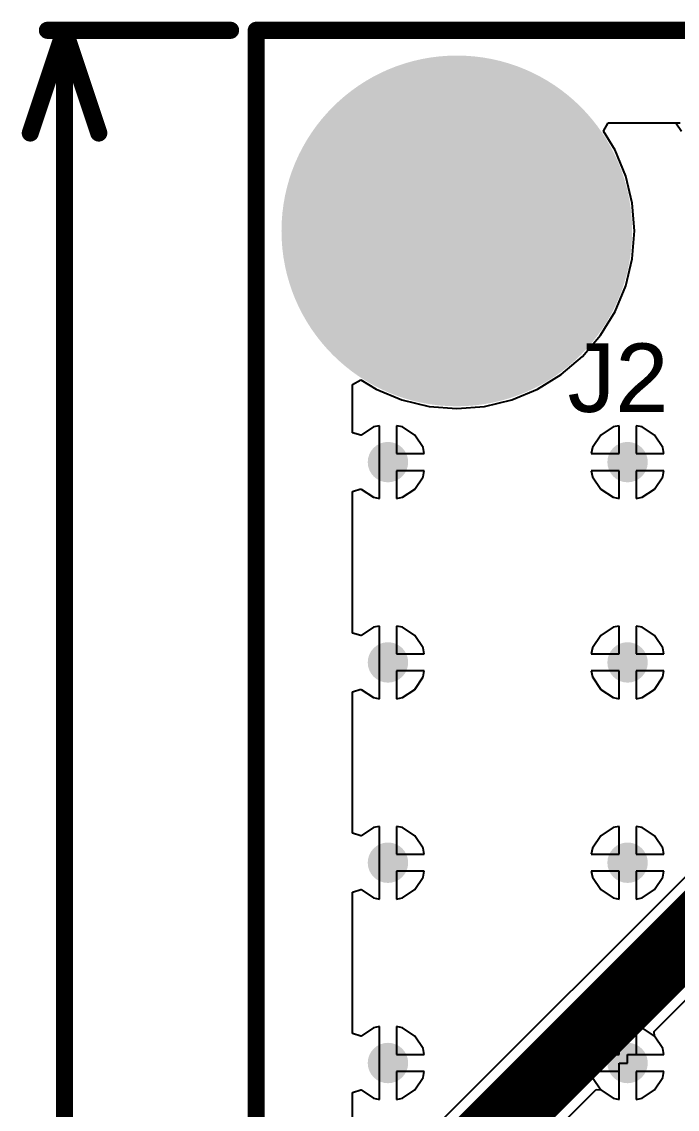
# Model space of a CAD drawing. Header units: millimetres. Extents: x -0.26 to 4.68, y -0.29 to 2.93.
# Drawn here: x -0.254 to 0.129, y 2.245 to 2.88 of the extents above; entities that cross this region are included whole.
import ezdxf

# ---------------------------------------------------------------- set-up
doc = ezdxf.new("R2010")
doc.units = ezdxf.units.MM
doc.header["$MEASUREMENT"] = 0
for name, color, linetype in [('BottomLayer', 5, 'Continuous'), ('BottomSolder', 6, 'Continuous'), ('Mechanical1', 6, 'Continuous'), ('Mechanical2', 216, 'Continuous'), ('MultiLayer', 9, 'Continuous'), ('PadHoleLayer', 156, 'Continuous'), ('TopLayer', 1, 'Continuous'), ('TopOverlay', 2, 'Continuous'), ('TopSolder', 216, 'Continuous'), ('ViaHoleLayer', 16, 'Continuous')]:
    doc.layers.add(name, color=color, linetype=linetype)
doc.styles.add('Arial', font='', dxfattribs={"height": 0.2})
doc.styles.get('Arial').set_extended_font_data('Arial')

msp = doc.modelspace()

# ---------------------------------------------------------------- hatches: boundary and pattern name
at = {"layer": 'BottomLayer'}
h = msp.add_hatch(color=5, dxfattribs=at)
edge = h.paths.add_edge_path()
edge.add_arc((0, 2.75777), 0.09843, 0, 360)
h = msp.add_hatch(color=5, dxfattribs=at)
edge = h.paths.add_edge_path()
edge.add_arc((-0.04023, 2.62272), 0.01181, 0, 360)
h = msp.add_hatch(color=5, dxfattribs=at)
edge = h.paths.add_edge_path()
edge.add_arc((0.09977, 2.62272), 0.01181, 0, 360)
h = msp.add_hatch(color=5, dxfattribs=at)
edge = h.paths.add_edge_path()
edge.add_arc((-0.04023, 2.50572), 0.01181, 0, 360)
h = msp.add_hatch(color=5, dxfattribs=at)
edge = h.paths.add_edge_path()
edge.add_arc((0.09977, 2.50572), 0.01181, 0, 360)
h = msp.add_hatch(color=5, dxfattribs=at)
edge = h.paths.add_edge_path()
edge.add_arc((-0.04023, 2.38872), 0.01181, 0, 360)
h = msp.add_hatch(color=5, dxfattribs=at)
edge = h.paths.add_edge_path()
edge.add_arc((0.09977, 2.38872), 0.01181, 0, 360)
h = msp.add_hatch(color=5, dxfattribs=at)
edge = h.paths.add_edge_path()
edge.add_arc((-0.04023, 2.27172), 0.01181, 0, 360)
h = msp.add_hatch(color=5, dxfattribs=at)
edge = h.paths.add_edge_path()
edge.add_arc((0.09977, 2.27172), 0.01181, 0, 360)
at = {"layer": 'BottomSolder'}
h = msp.add_hatch(color=6, dxfattribs=at)
edge = h.paths.add_edge_path()
edge.add_arc((0, 2.75777), 0.10243, 0, 360)
h = msp.add_hatch(color=6, dxfattribs=at)
edge = h.paths.add_edge_path()
edge.add_arc((-0.04023, 2.62272), 0.00591, 0, 360)
h = msp.add_hatch(color=6, dxfattribs=at)
edge = h.paths.add_edge_path()
edge.add_arc((0.09977, 2.62272), 0.00591, 0, 360)
h = msp.add_hatch(color=6, dxfattribs=at)
edge = h.paths.add_edge_path()
edge.add_arc((-0.04023, 2.50572), 0.00591, 0, 360)
h = msp.add_hatch(color=6, dxfattribs=at)
edge = h.paths.add_edge_path()
edge.add_arc((0.09977, 2.50572), 0.00591, 0, 360)
h = msp.add_hatch(color=6, dxfattribs=at)
edge = h.paths.add_edge_path()
edge.add_arc((-0.04023, 2.38872), 0.00591, 0, 360)
h = msp.add_hatch(color=6, dxfattribs=at)
edge = h.paths.add_edge_path()
edge.add_arc((0.09977, 2.38872), 0.00591, 0, 360)
h = msp.add_hatch(color=6, dxfattribs=at)
edge = h.paths.add_edge_path()
edge.add_arc((-0.04023, 2.27172), 0.00591, 0, 360)
h = msp.add_hatch(color=6, dxfattribs=at)
edge = h.paths.add_edge_path()
edge.add_arc((0.09977, 2.27172), 0.00591, 0, 360)
at = {"layer": 'MultiLayer'}
h = msp.add_hatch(color=9, dxfattribs=at)
edge = h.paths.add_edge_path()
edge.add_arc((0, 2.75777), 0.09843, 0, 360)
at = {"layer": 'PadHoleLayer'}
h = msp.add_hatch(color=156, dxfattribs=at)
edge = h.paths.add_edge_path()
edge.add_arc((0, 2.75777), 0.06102, 0, 360)
at = {"layer": 'TopLayer'}
h = msp.add_hatch(color=1, dxfattribs=at)
edge = h.paths.add_edge_path()
edge.add_arc((0, 2.75777), 0.09843, 0, 360)
h = msp.add_hatch(color=1, dxfattribs=at)
edge = h.paths.add_edge_path()
edge.add_arc((-0.04023, 2.62272), 0.01181, 0, 360)
h = msp.add_hatch(color=1, dxfattribs=at)
edge = h.paths.add_edge_path()
edge.add_arc((0.09977, 2.62272), 0.01181, 0, 360)
h = msp.add_hatch(color=1, dxfattribs=at)
edge = h.paths.add_edge_path()
edge.add_arc((-0.04023, 2.50572), 0.01181, 0, 360)
h = msp.add_hatch(color=1, dxfattribs=at)
edge = h.paths.add_edge_path()
edge.add_arc((0.09977, 2.50572), 0.01181, 0, 360)
h = msp.add_hatch(color=1, dxfattribs=at)
edge = h.paths.add_edge_path()
edge.add_arc((-0.04023, 2.38872), 0.01181, 0, 360)
h = msp.add_hatch(color=1, dxfattribs=at)
edge = h.paths.add_edge_path()
edge.add_arc((0.09977, 2.38872), 0.01181, 0, 360)
h = msp.add_hatch(color=1, dxfattribs=at)
edge = h.paths.add_edge_path()
edge.add_arc((-0.04023, 2.27172), 0.01181, 0, 360)
h = msp.add_hatch(color=1, dxfattribs=at)
edge = h.paths.add_edge_path()
edge.add_arc((0.09977, 2.27172), 0.01181, 0, 360)
at = {"layer": 'TopSolder'}
h = msp.add_hatch(color=216, dxfattribs=at)
edge = h.paths.add_edge_path()
edge.add_arc((0, 2.75777), 0.10243, 0, 360)
h = msp.add_hatch(color=216, dxfattribs=at)
edge = h.paths.add_edge_path()
edge.add_arc((-0.04023, 2.62272), 0.00591, 0, 360)
h = msp.add_hatch(color=216, dxfattribs=at)
edge = h.paths.add_edge_path()
edge.add_arc((0.09977, 2.62272), 0.00591, 0, 360)
h = msp.add_hatch(color=216, dxfattribs=at)
edge = h.paths.add_edge_path()
edge.add_arc((-0.04023, 2.50572), 0.00591, 0, 360)
h = msp.add_hatch(color=216, dxfattribs=at)
edge = h.paths.add_edge_path()
edge.add_arc((0.09977, 2.50572), 0.00591, 0, 360)
h = msp.add_hatch(color=216, dxfattribs=at)
edge = h.paths.add_edge_path()
edge.add_arc((-0.04023, 2.38872), 0.00591, 0, 360)
h = msp.add_hatch(color=216, dxfattribs=at)
edge = h.paths.add_edge_path()
edge.add_arc((0.09977, 2.38872), 0.00591, 0, 360)
h = msp.add_hatch(color=216, dxfattribs=at)
edge = h.paths.add_edge_path()
edge.add_arc((-0.04023, 2.27172), 0.00591, 0, 360)
h = msp.add_hatch(color=216, dxfattribs=at)
edge = h.paths.add_edge_path()
edge.add_arc((0.09977, 2.27172), 0.00591, 0, 360)
at = {"layer": 'ViaHoleLayer'}
h = msp.add_hatch(color=16, dxfattribs=at)
edge = h.paths.add_edge_path()
edge.add_arc((-0.04023, 2.62272), 0.00591, 0, 360)
h = msp.add_hatch(color=16, dxfattribs=at)
edge = h.paths.add_edge_path()
edge.add_arc((0.09977, 2.62272), 0.00591, 0, 360)
h = msp.add_hatch(color=16, dxfattribs=at)
edge = h.paths.add_edge_path()
edge.add_arc((-0.04023, 2.50572), 0.00591, 0, 360)
h = msp.add_hatch(color=16, dxfattribs=at)
edge = h.paths.add_edge_path()
edge.add_arc((0.09977, 2.50572), 0.00591, 0, 360)
h = msp.add_hatch(color=16, dxfattribs=at)
edge = h.paths.add_edge_path()
edge.add_arc((-0.04023, 2.38872), 0.00591, 0, 360)
h = msp.add_hatch(color=16, dxfattribs=at)
edge = h.paths.add_edge_path()
edge.add_arc((0.09977, 2.38872), 0.00591, 0, 360)
h = msp.add_hatch(color=16, dxfattribs=at)
edge = h.paths.add_edge_path()
edge.add_arc((-0.04023, 2.27172), 0.00591, 0, 360)
h = msp.add_hatch(color=16, dxfattribs=at)
edge = h.paths.add_edge_path()
edge.add_arc((0.09977, 2.27172), 0.00591, 0, 360)

# ---------------------------------------------------------------- linework, layer by layer
at = {"layer": 'BottomLayer'}
for p, q in [((0.08562, 2.816), (0.08842, 2.821)), ((0.08842, 2.821), (0.12788, 2.821)), ((0.12788, 2.821), (0.13122, 2.816)), ((0.09244, 2.80487), (0.08562, 2.816)), ((0.09867, 2.78983), (0.09244, 2.80487)), ((0.10247, 2.774), (0.09867, 2.78983)), ((0.10375, 2.75777), (0.10247, 2.774)), ((0.10247, 2.74154), (0.10375, 2.75777)), ((0.09867, 2.72571), (0.10247, 2.74154)), ((0.09244, 2.71067), (0.09867, 2.72571)), ((0.08393, 2.69679), (0.09244, 2.71067)), ((0.07336, 2.68441), (0.08393, 2.69679)), ((0.06098, 2.67384), (0.07336, 2.68441)), ((-0.061, 2.66799), (-0.056, 2.67079)), ((-0.056, 2.67079), (-0.0471, 2.66533)), ((0.0471, 2.66533), (0.06098, 2.67384)), ((-0.061, 2.63989), (-0.061, 2.66799)), ((-0.0471, 2.66533), (-0.03206, 2.6591)), ((0.03206, 2.6591), (0.0471, 2.66533)), ((-0.03206, 2.6591), (-0.01623, 2.6553)), ((-0.01623, 2.6553), (0, 2.65403)), ((0, 2.65403), (0.01623, 2.6553)), ((0.01623, 2.6553), (0.03206, 2.6591)), ((-0.04874, 2.64326), (-0.05595, 2.63844)), ((-0.04523, 2.64396), (-0.04874, 2.64326)), ((-0.04523, 2.62272), (-0.04523, 2.64396)), ((-0.03172, 2.64326), (-0.03523, 2.64396)), ((-0.03523, 2.64396), (-0.03523, 2.62772)), ((-0.0245, 2.63844), (-0.03172, 2.64326)), ((0.09126, 2.64326), (0.08405, 2.63844)), ((0.09477, 2.64396), (0.09126, 2.64326)), ((0.09477, 2.62772), (0.09477, 2.64396)), ((0.10828, 2.64326), (0.10477, 2.64396)), ((0.10477, 2.64396), (0.10477, 2.62772)), ((0.1155, 2.63844), (0.10828, 2.64326)), ((-0.056, 2.63837), (-0.061, 2.63989)), ((-0.05595, 2.63844), (-0.056, 2.63837)), ((-0.01968, 2.63123), (-0.0245, 2.63844)), ((0.08405, 2.63844), (0.07923, 2.63123)), ((0.12032, 2.63123), (0.1155, 2.63844)), ((-0.01899, 2.62772), (-0.01968, 2.63123)), ((0.07923, 2.63123), (0.07853, 2.62772)), ((0.12101, 2.62772), (0.12032, 2.63123)), ((-0.03523, 2.62772), (-0.01899, 2.62772)), ((0.07853, 2.62772), (0.09477, 2.62772)), ((0.10477, 2.62772), (0.12101, 2.62772)), ((-0.04523, 2.60147), (-0.04523, 2.62272)), ((-0.01899, 2.61772), (-0.03523, 2.61772)), ((-0.03523, 2.61772), (-0.03523, 2.60147)), ((-0.01968, 2.61421), (-0.01899, 2.61772)), ((0.09477, 2.61772), (0.07853, 2.61772)), ((0.07853, 2.61772), (0.07923, 2.61421)), ((0.09477, 2.60147), (0.09477, 2.61772)), ((0.12101, 2.61772), (0.10477, 2.61772)), ((0.10477, 2.61772), (0.10477, 2.60147)), ((0.12032, 2.61421), (0.12101, 2.61772)), ((-0.0245, 2.60699), (-0.01968, 2.61421)), ((0.07923, 2.61421), (0.08405, 2.60699)), ((0.1155, 2.60699), (0.12032, 2.61421)), ((-0.061, 2.60554), (-0.056, 2.60706)), ((-0.061, 2.52289), (-0.061, 2.60554)), ((-0.056, 2.60706), (-0.05595, 2.60699)), ((-0.05595, 2.60699), (-0.04874, 2.60217)), ((-0.03172, 2.60217), (-0.0245, 2.60699)), ((0.08405, 2.60699), (0.09126, 2.60217)), ((0.10828, 2.60217), (0.1155, 2.60699)), ((-0.04874, 2.60217), (-0.04523, 2.60147)), ((-0.03523, 2.60147), (-0.03172, 2.60217)), ((0.09126, 2.60217), (0.09477, 2.60147)), ((0.10477, 2.60147), (0.10828, 2.60217)), ((-0.056, 2.52137), (-0.061, 2.52289)), ((-0.04874, 2.52626), (-0.05595, 2.52144)), ((-0.04523, 2.52696), (-0.04874, 2.52626)), ((-0.04523, 2.50572), (-0.04523, 2.52696)), ((-0.03172, 2.52626), (-0.03523, 2.52696)), ((-0.03523, 2.52696), (-0.03523, 2.51072)), ((-0.0245, 2.52144), (-0.03172, 2.52626)), ((0.09126, 2.52626), (0.08405, 2.52144)), ((0.09477, 2.52696), (0.09126, 2.52626)), ((0.09477, 2.51072), (0.09477, 2.52696)), ((0.10828, 2.52626), (0.10477, 2.52696)), ((0.10477, 2.52696), (0.10477, 2.51072)), ((0.1155, 2.52144), (0.10828, 2.52626)), ((-0.05595, 2.52144), (-0.056, 2.52137)), ((-0.01968, 2.51423), (-0.0245, 2.52144)), ((0.08405, 2.52144), (0.07923, 2.51423)), ((0.12032, 2.51423), (0.1155, 2.52144)), ((-0.03523, 2.51072), (-0.01899, 2.51072)), ((-0.01899, 2.51072), (-0.01968, 2.51423)), ((0.07923, 2.51423), (0.07853, 2.51072)), ((0.07853, 2.51072), (0.09477, 2.51072)), ((0.10477, 2.51072), (0.12101, 2.51072)), ((0.12101, 2.51072), (0.12032, 2.51423)), ((-0.04523, 2.48447), (-0.04523, 2.50572)), ((-0.01899, 2.50072), (-0.03523, 2.50072)), ((-0.03523, 2.50072), (-0.03523, 2.48447)), ((-0.0245, 2.48999), (-0.01968, 2.49721)), ((-0.01968, 2.49721), (-0.01899, 2.50072)), ((0.09477, 2.50072), (0.07853, 2.50072)), ((0.07853, 2.50072), (0.07923, 2.49721)), ((0.07923, 2.49721), (0.08405, 2.48999)), ((0.09477, 2.48447), (0.09477, 2.50072)), ((0.12101, 2.50072), (0.10477, 2.50072)), ((0.10477, 2.50072), (0.10477, 2.48447)), ((0.1155, 2.48999), (0.12032, 2.49721)), ((0.12032, 2.49721), (0.12101, 2.50072)), ((-0.061, 2.48854), (-0.056, 2.49006)), ((-0.061, 2.40589), (-0.061, 2.48854)), ((-0.056, 2.49006), (-0.05595, 2.48999)), ((-0.05595, 2.48999), (-0.04874, 2.48517)), ((-0.04874, 2.48517), (-0.04523, 2.48447)), ((-0.03523, 2.48447), (-0.03172, 2.48517)), ((-0.03172, 2.48517), (-0.0245, 2.48999)), ((0.08405, 2.48999), (0.09126, 2.48517)), ((0.09126, 2.48517), (0.09477, 2.48447)), ((0.10477, 2.48447), (0.10828, 2.48517)), ((0.10828, 2.48517), (0.1155, 2.48999)), ((-0.04874, 2.40926), (-0.05595, 2.40444)), ((-0.04523, 2.40996), (-0.04874, 2.40926)), ((-0.04523, 2.38872), (-0.04523, 2.40996)), ((-0.03172, 2.40926), (-0.03523, 2.40996)), ((-0.03523, 2.40996), (-0.03523, 2.39372)), ((-0.0245, 2.40444), (-0.03172, 2.40926)), ((0.09126, 2.40926), (0.08405, 2.40444)), ((0.09477, 2.40996), (0.09126, 2.40926)), ((0.09477, 2.39372), (0.09477, 2.40996)), ((0.10828, 2.40926), (0.10477, 2.40996)), ((0.10477, 2.40996), (0.10477, 2.39372)), ((0.1155, 2.40444), (0.10828, 2.40926)), ((-0.056, 2.40437), (-0.061, 2.40589)), ((-0.05595, 2.40444), (-0.056, 2.40437)), ((-0.01968, 2.39723), (-0.0245, 2.40444)), ((0.08405, 2.40444), (0.07923, 2.39723)), ((0.12032, 2.39723), (0.1155, 2.40444)), ((-0.01899, 2.39372), (-0.01968, 2.39723)), ((0.07923, 2.39723), (0.07853, 2.39372)), ((0.12101, 2.39372), (0.12032, 2.39723)), ((-0.04523, 2.36747), (-0.04523, 2.38872)), ((-0.03523, 2.39372), (-0.01899, 2.39372)), ((0.07853, 2.39372), (0.09477, 2.39372)), ((0.10477, 2.39372), (0.12101, 2.39372)), ((-0.01899, 2.38372), (-0.03523, 2.38372)), ((-0.03523, 2.38372), (-0.03523, 2.36747)), ((-0.01968, 2.38021), (-0.01899, 2.38372)), ((0.09477, 2.38372), (0.07853, 2.38372)), ((0.07853, 2.38372), (0.07923, 2.38021)), ((0.09477, 2.36747), (0.09477, 2.38372)), ((0.12101, 2.38372), (0.10477, 2.38372)), ((0.10477, 2.38372), (0.10477, 2.36747)), ((0.12032, 2.38021), (0.12101, 2.38372)), ((-0.0245, 2.37299), (-0.01968, 2.38021)), ((0.07923, 2.38021), (0.08405, 2.37299)), ((0.1155, 2.37299), (0.12032, 2.38021)), ((-0.061, 2.37154), (-0.056, 2.37306)), ((-0.061, 2.28889), (-0.061, 2.37154)), ((-0.056, 2.37306), (-0.05595, 2.37299)), ((-0.05595, 2.37299), (-0.04874, 2.36817)), ((-0.03172, 2.36817), (-0.0245, 2.37299)), ((0.08405, 2.37299), (0.09126, 2.36817)), ((0.10828, 2.36817), (0.1155, 2.37299)), ((-0.04874, 2.36817), (-0.04523, 2.36747)), ((-0.03523, 2.36747), (-0.03172, 2.36817)), ((0.09126, 2.36817), (0.09477, 2.36747)), ((0.10477, 2.36747), (0.10828, 2.36817)), ((-0.056, 2.28737), (-0.061, 2.28889)), ((-0.05595, 2.28744), (-0.056, 2.28737)), ((-0.04874, 2.29226), (-0.05595, 2.28744)), ((-0.04523, 2.29296), (-0.04874, 2.29226)), ((-0.04523, 2.27172), (-0.04523, 2.29296)), ((-0.03172, 2.29226), (-0.03523, 2.29296)), ((-0.03523, 2.29296), (-0.03523, 2.27672)), ((-0.0245, 2.28744), (-0.03172, 2.29226)), ((-0.01968, 2.28023), (-0.0245, 2.28744)), ((0.08405, 2.28744), (0.07923, 2.28023)), ((0.09126, 2.29226), (0.08405, 2.28744)), ((0.09477, 2.29296), (0.09126, 2.29226)), ((0.09477, 2.27672), (0.09477, 2.29296)), ((0.10828, 2.29226), (0.10477, 2.29296)), ((0.10477, 2.29296), (0.10477, 2.27672)), ((0.1155, 2.28744), (0.10828, 2.29226)), ((0.12032, 2.28023), (0.1155, 2.28744)), ((-0.03523, 2.27672), (-0.01899, 2.27672)), ((-0.01899, 2.27672), (-0.01968, 2.28023)), ((0.07923, 2.28023), (0.07853, 2.27672)), ((0.07853, 2.27672), (0.09477, 2.27672)), ((0.10477, 2.27672), (0.12101, 2.27672)), ((0.12101, 2.27672), (0.12032, 2.28023)), ((-0.04523, 2.25047), (-0.04523, 2.27172)), ((-0.01899, 2.26672), (-0.03523, 2.26672)), ((-0.03523, 2.26672), (-0.03523, 2.25047)), ((-0.0245, 2.25599), (-0.01968, 2.26321)), ((-0.01968, 2.26321), (-0.01899, 2.26672)), ((0.09477, 2.26672), (0.07853, 2.26672)), ((0.07853, 2.26672), (0.07923, 2.26321)), ((0.07923, 2.26321), (0.08405, 2.25599)), ((0.09477, 2.25047), (0.09477, 2.26672)), ((0.12101, 2.26672), (0.10477, 2.26672)), ((0.10477, 2.26672), (0.10477, 2.25047)), ((0.1155, 2.25599), (0.12032, 2.26321)), ((0.12032, 2.26321), (0.12101, 2.26672)), ((-0.061, 2.25454), (-0.056, 2.25606)), ((-0.056, 2.25606), (-0.05595, 2.25599)), ((-0.05595, 2.25599), (-0.04874, 2.25117)), ((-0.03172, 2.25117), (-0.0245, 2.25599)), ((0.08405, 2.25599), (0.09126, 2.25117)), ((0.10828, 2.25117), (0.1155, 2.25599)), ((-0.061, 2.17189), (-0.061, 2.25454)), ((-0.04874, 2.25117), (-0.04523, 2.25047)), ((-0.03523, 2.25047), (-0.03172, 2.25117)), ((0.09126, 2.25117), (0.09477, 2.25047)), ((0.10477, 2.25047), (0.10828, 2.25117))]:
    msp.add_line(p, q, dxfattribs=at)
at = {"layer": 'Mechanical1', "const_width": 0.01}
for points in [[(-0.24918, 2.81495), (-0.22918, 2.87495)], [(-0.23918, 2.87495), (-0.13218, 2.87495)], [(-0.22918, 2.87495), (-0.20918, 2.81495)], [(-0.22918, 1.61881), (-0.22918, 2.87495)]]:
    msp.add_lwpolyline(points, dxfattribs=at)
at = {"layer": 'Mechanical1', "const_width": 0.005}
for points in [[(-0.24168, 2.87495, 1), (-0.23668, 2.87495, 1)], [(-0.23168, 2.87495, 1), (-0.22668, 2.87495, 1)], [(-0.23168, 2.87495, 1), (-0.22668, 2.87495, 1)], [(-0.23168, 2.87495, 1), (-0.22668, 2.87495, 1)], [(-0.13468, 2.87495, 1), (-0.12968, 2.87495, 1)], [(-0.25168, 2.81495, 1), (-0.24668, 2.81495, 1)], [(-0.21168, 2.81495, 1), (-0.20668, 2.81495, 1)]]:
    msp.add_lwpolyline(points, format="xyb", close=True, dxfattribs=at)
at = {"layer": 'Mechanical2', "const_width": 0.01}
for points in [[(-0.11718, 2.87495), (-0.11718, -0.11718)], [(-0.11718, 2.87495), (4.60723, 2.87495)]]:
    msp.add_lwpolyline(points, dxfattribs=at)
at = {"layer": 'Mechanical2', "const_width": 0.005}
msp.add_lwpolyline([(-0.11968, 2.87495, 1), (-0.11468, 2.87495, 1)], format="xyb", close=True, dxfattribs=at)
msp.add_lwpolyline([(-0.11968, 2.87495, 1), (-0.11468, 2.87495, 1)], format="xyb", close=True, dxfattribs=at)
at = {"layer": 'TopLayer'}
for p, q in [((0.08562, 2.816), (0.08842, 2.821)), ((0.08842, 2.821), (0.13056, 2.821)), ((0.09244, 2.80487), (0.08562, 2.816)), ((0.09867, 2.78983), (0.09244, 2.80487)), ((0.10247, 2.774), (0.09867, 2.78983)), ((0.10375, 2.75777), (0.10247, 2.774)), ((0.10247, 2.74154), (0.10375, 2.75777)), ((0.09867, 2.72571), (0.10247, 2.74154)), ((0.09244, 2.71067), (0.09867, 2.72571)), ((0.08393, 2.69679), (0.09244, 2.71067)), ((0.07336, 2.68441), (0.08393, 2.69679)), ((0.06098, 2.67384), (0.07336, 2.68441)), ((-0.061, 2.66799), (-0.056, 2.67079)), ((-0.056, 2.67079), (-0.0471, 2.66533)), ((0.0471, 2.66533), (0.06098, 2.67384)), ((-0.061, 2.63989), (-0.061, 2.66799)), ((-0.0471, 2.66533), (-0.03206, 2.6591)), ((0.03206, 2.6591), (0.0471, 2.66533)), ((-0.03206, 2.6591), (-0.01623, 2.6553)), ((-0.01623, 2.6553), (0, 2.65403)), ((0, 2.65403), (0.01623, 2.6553)), ((0.01623, 2.6553), (0.03206, 2.6591)), ((-0.04874, 2.64326), (-0.05595, 2.63844)), ((-0.04523, 2.64396), (-0.04874, 2.64326)), ((-0.04523, 2.62272), (-0.04523, 2.64396)), ((-0.03172, 2.64326), (-0.03523, 2.64396)), ((-0.03523, 2.64396), (-0.03523, 2.62772)), ((-0.0245, 2.63844), (-0.03172, 2.64326)), ((0.09126, 2.64326), (0.08405, 2.63844)), ((0.09477, 2.64396), (0.09126, 2.64326)), ((0.09477, 2.62772), (0.09477, 2.64396)), ((0.10828, 2.64326), (0.10477, 2.64396)), ((0.10477, 2.64396), (0.10477, 2.62772)), ((0.1155, 2.63844), (0.10828, 2.64326)), ((-0.056, 2.63837), (-0.061, 2.63989)), ((-0.05595, 2.63844), (-0.056, 2.63837)), ((-0.01968, 2.63123), (-0.0245, 2.63844)), ((0.08405, 2.63844), (0.07923, 2.63123)), ((0.12032, 2.63123), (0.1155, 2.63844)), ((-0.01899, 2.62772), (-0.01968, 2.63123)), ((0.07923, 2.63123), (0.07853, 2.62772)), ((0.12101, 2.62772), (0.12032, 2.63123)), ((-0.03523, 2.62772), (-0.01899, 2.62772)), ((0.07853, 2.62772), (0.09477, 2.62772)), ((0.10477, 2.62772), (0.12101, 2.62772)), ((-0.04523, 2.60147), (-0.04523, 2.62272)), ((-0.01899, 2.61772), (-0.03523, 2.61772)), ((-0.03523, 2.61772), (-0.03523, 2.60147)), ((-0.01968, 2.61421), (-0.01899, 2.61772)), ((0.09477, 2.61772), (0.07853, 2.61772)), ((0.07853, 2.61772), (0.07923, 2.61421)), ((0.09477, 2.60147), (0.09477, 2.61772)), ((0.12101, 2.61772), (0.10477, 2.61772)), ((0.10477, 2.61772), (0.10477, 2.60147)), ((0.12032, 2.61421), (0.12101, 2.61772)), ((-0.0245, 2.60699), (-0.01968, 2.61421)), ((0.07923, 2.61421), (0.08405, 2.60699)), ((0.1155, 2.60699), (0.12032, 2.61421)), ((-0.061, 2.60554), (-0.056, 2.60706)), ((-0.061, 2.52289), (-0.061, 2.60554)), ((-0.056, 2.60706), (-0.05595, 2.60699)), ((-0.05595, 2.60699), (-0.04874, 2.60217)), ((-0.03172, 2.60217), (-0.0245, 2.60699)), ((0.08405, 2.60699), (0.09126, 2.60217)), ((0.10828, 2.60217), (0.1155, 2.60699)), ((-0.04874, 2.60217), (-0.04523, 2.60147)), ((-0.03523, 2.60147), (-0.03172, 2.60217)), ((0.09126, 2.60217), (0.09477, 2.60147)), ((0.10477, 2.60147), (0.10828, 2.60217)), ((-0.056, 2.52137), (-0.061, 2.52289)), ((-0.04874, 2.52626), (-0.05595, 2.52144)), ((-0.04523, 2.52696), (-0.04874, 2.52626)), ((-0.04523, 2.50572), (-0.04523, 2.52696)), ((-0.03172, 2.52626), (-0.03523, 2.52696)), ((-0.03523, 2.52696), (-0.03523, 2.51072)), ((-0.0245, 2.52144), (-0.03172, 2.52626)), ((0.09126, 2.52626), (0.08405, 2.52144)), ((0.09477, 2.52696), (0.09126, 2.52626)), ((0.09477, 2.51072), (0.09477, 2.52696)), ((0.10828, 2.52626), (0.10477, 2.52696)), ((0.10477, 2.52696), (0.10477, 2.51072)), ((0.1155, 2.52144), (0.10828, 2.52626)), ((-0.05595, 2.52144), (-0.056, 2.52137)), ((-0.01968, 2.51423), (-0.0245, 2.52144)), ((0.08405, 2.52144), (0.07923, 2.51423)), ((0.12032, 2.51423), (0.1155, 2.52144)), ((-0.03523, 2.51072), (-0.01899, 2.51072)), ((-0.01899, 2.51072), (-0.01968, 2.51423)), ((0.07923, 2.51423), (0.07853, 2.51072)), ((0.07853, 2.51072), (0.09477, 2.51072)), ((0.10477, 2.51072), (0.12101, 2.51072)), ((0.12101, 2.51072), (0.12032, 2.51423)), ((-0.04523, 2.48447), (-0.04523, 2.50572)), ((-0.01899, 2.50072), (-0.03523, 2.50072)), ((-0.03523, 2.50072), (-0.03523, 2.48447)), ((-0.0245, 2.48999), (-0.01968, 2.49721)), ((-0.01968, 2.49721), (-0.01899, 2.50072)), ((0.09477, 2.50072), (0.07853, 2.50072)), ((0.07853, 2.50072), (0.07923, 2.49721)), ((0.07923, 2.49721), (0.08405, 2.48999)), ((0.09477, 2.48447), (0.09477, 2.50072)), ((0.12101, 2.50072), (0.10477, 2.50072)), ((0.10477, 2.50072), (0.10477, 2.48447)), ((0.1155, 2.48999), (0.12032, 2.49721)), ((0.12032, 2.49721), (0.12101, 2.50072)), ((-0.061, 2.48854), (-0.056, 2.49006)), ((-0.061, 2.40589), (-0.061, 2.48854)), ((-0.056, 2.49006), (-0.05595, 2.48999)), ((-0.05595, 2.48999), (-0.04874, 2.48517)), ((-0.04874, 2.48517), (-0.04523, 2.48447)), ((-0.03523, 2.48447), (-0.03172, 2.48517)), ((-0.03172, 2.48517), (-0.0245, 2.48999)), ((0.08405, 2.48999), (0.09126, 2.48517)), ((0.09126, 2.48517), (0.09477, 2.48447)), ((0.10477, 2.48447), (0.10828, 2.48517)), ((0.10828, 2.48517), (0.1155, 2.48999)), ((0.16954, 2.41653), (-0.01002, 2.23697)), ((-0.04874, 2.40926), (-0.05595, 2.40444)), ((-0.04523, 2.40996), (-0.04874, 2.40926)), ((-0.04523, 2.38872), (-0.04523, 2.40996)), ((-0.03172, 2.40926), (-0.03523, 2.40996)), ((-0.03523, 2.40996), (-0.03523, 2.39372)), ((-0.0245, 2.40444), (-0.03172, 2.40926)), ((0.09126, 2.40926), (0.08405, 2.40444)), ((0.09477, 2.40996), (0.09126, 2.40926)), ((0.09477, 2.39372), (0.09477, 2.40996)), ((0.10828, 2.40926), (0.10477, 2.40996)), ((0.10477, 2.40996), (0.10477, 2.39372)), ((0.1155, 2.40444), (0.10828, 2.40926)), ((-0.056, 2.40437), (-0.061, 2.40589)), ((-0.05595, 2.40444), (-0.056, 2.40437)), ((-0.01968, 2.39723), (-0.0245, 2.40444)), ((0.08405, 2.40444), (0.07923, 2.39723)), ((0.12032, 2.39723), (0.1155, 2.40444)), ((-0.01899, 2.39372), (-0.01968, 2.39723)), ((0.07923, 2.39723), (0.07853, 2.39372)), ((0.12101, 2.39372), (0.12032, 2.39723)), ((-0.04523, 2.36747), (-0.04523, 2.38872)), ((-0.03523, 2.39372), (-0.01899, 2.39372)), ((0.07853, 2.39372), (0.09477, 2.39372)), ((0.10477, 2.39372), (0.12101, 2.39372)), ((-0.01899, 2.38372), (-0.03523, 2.38372)), ((-0.03523, 2.38372), (-0.03523, 2.36747)), ((-0.01968, 2.38021), (-0.01899, 2.38372)), ((0.09477, 2.38372), (0.07853, 2.38372)), ((0.07853, 2.38372), (0.07923, 2.38021)), ((0.09477, 2.36747), (0.09477, 2.38372)), ((0.12101, 2.38372), (0.10477, 2.38372)), ((0.10477, 2.38372), (0.10477, 2.36747)), ((0.12032, 2.38021), (0.12101, 2.38372)), ((-0.0245, 2.37299), (-0.01968, 2.38021)), ((0.07923, 2.38021), (0.08405, 2.37299)), ((0.1155, 2.37299), (0.12032, 2.38021)), ((-0.061, 2.37154), (-0.056, 2.37306)), ((-0.061, 2.28889), (-0.061, 2.37154)), ((-0.056, 2.37306), (-0.05595, 2.37299)), ((-0.05595, 2.37299), (-0.04874, 2.36817)), ((-0.03172, 2.36817), (-0.0245, 2.37299)), ((0.08405, 2.37299), (0.09126, 2.36817)), ((0.10828, 2.36817), (0.1155, 2.37299)), ((0.11523, 2.29013), (0.19503, 2.36992)), ((-0.04874, 2.36817), (-0.04523, 2.36747)), ((-0.03523, 2.36747), (-0.03172, 2.36817)), ((0.09126, 2.36817), (0.09477, 2.36747)), ((0.10477, 2.36747), (0.10828, 2.36817)), ((-0.056, 2.28737), (-0.061, 2.28889)), ((-0.05595, 2.28744), (-0.056, 2.28737)), ((-0.04874, 2.29226), (-0.05595, 2.28744)), ((-0.04523, 2.29296), (-0.04874, 2.29226)), ((-0.04523, 2.27172), (-0.04523, 2.29296)), ((-0.03172, 2.29226), (-0.03523, 2.29296)), ((-0.03523, 2.29296), (-0.03523, 2.27672)), ((-0.0245, 2.28744), (-0.03172, 2.29226)), ((-0.01968, 2.28023), (-0.0245, 2.28744)), ((0.1155, 2.28744), (0.11523, 2.29013)), ((0.12032, 2.28023), (0.1155, 2.28744)), ((-0.03523, 2.27672), (-0.01899, 2.27672)), ((-0.01899, 2.27672), (-0.01968, 2.28023)), ((0.09977, 2.27172), (0.09977, 2.27672)), ((0.09977, 2.27672), (0.12101, 2.27672)), ((0.12101, 2.27672), (0.12032, 2.28023)), ((-0.04523, 2.25047), (-0.04523, 2.27172)), ((0.09477, 2.25047), (0.09477, 2.27172)), ((0.09477, 2.27172), (0.09977, 2.27172)), ((-0.01899, 2.26672), (-0.03523, 2.26672)), ((-0.03523, 2.26672), (-0.03523, 2.25047)), ((-0.0245, 2.25599), (-0.01968, 2.26321)), ((-0.01968, 2.26321), (-0.01899, 2.26672)), ((0.12101, 2.26672), (0.10477, 2.26672)), ((0.10477, 2.26672), (0.10477, 2.25047)), ((0.1155, 2.25599), (0.12032, 2.26321)), ((0.12032, 2.26321), (0.12101, 2.26672)), ((-0.061, 2.25454), (-0.056, 2.25606)), ((-0.056, 2.25606), (-0.05595, 2.25599)), ((-0.05595, 2.25599), (-0.04874, 2.25117)), ((-0.03172, 2.25117), (-0.0245, 2.25599)), ((0.03349, 2.20839), (0.08136, 2.25626)), ((0.08136, 2.25626), (0.08405, 2.25599)), ((0.08405, 2.25599), (0.09126, 2.25117)), ((0.10828, 2.25117), (0.1155, 2.25599)), ((-0.061, 2.18212), (-0.061, 2.25454)), ((-0.04874, 2.25117), (-0.04523, 2.25047)), ((-0.03523, 2.25047), (-0.03172, 2.25117)), ((0.09126, 2.25117), (0.09477, 2.25047)), ((0.10477, 2.25047), (0.10828, 2.25117))]:
    msp.add_line(p, q, dxfattribs=at)
at = {"layer": 'TopLayer', "const_width": 0.04}
msp.add_lwpolyline([(0.008, 2.21895), (0.19503, 2.40597)], dxfattribs=at)

# ---------------------------------------------------------------- texts
at = {"layer": 'TopOverlay', "style": 'Arial'}
msp.add_text('J2', height=0.04, dxfattribs=at).set_placement((0.06468, 2.65201))

doc.saveas('drawing.dxf')
